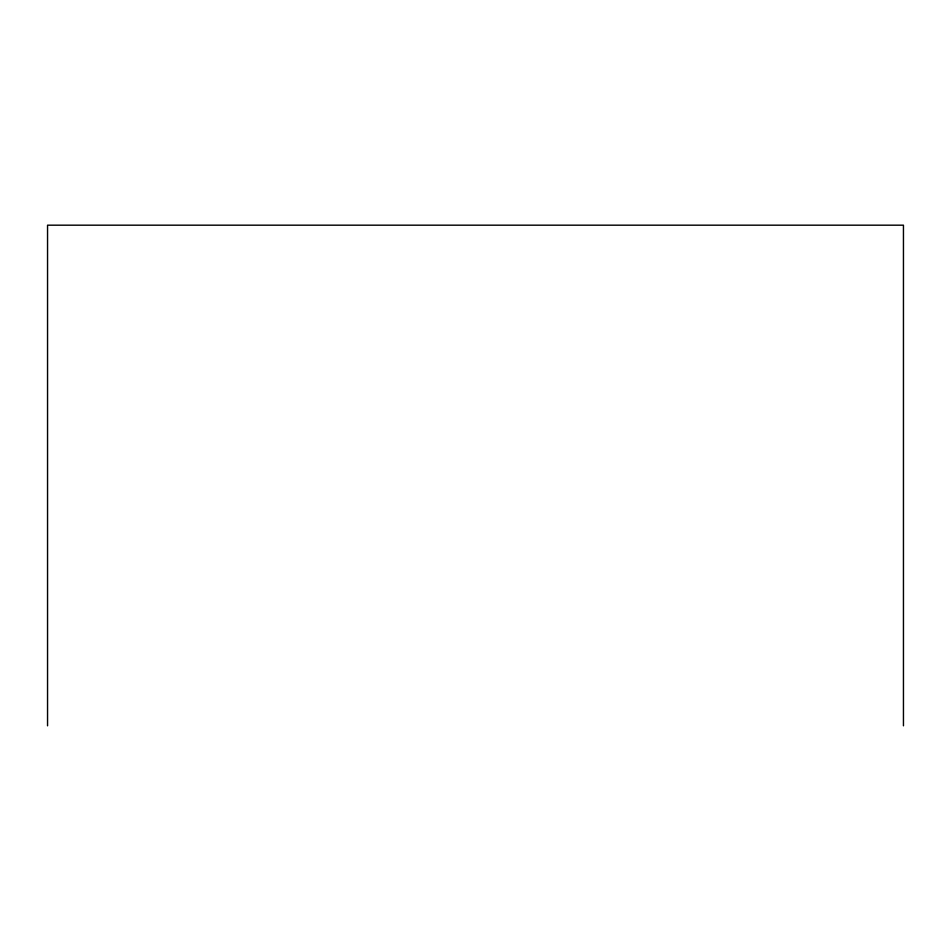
<?xml version="1.0" encoding="UTF-8"?>
<svg xmlns="http://www.w3.org/2000/svg" width="951" height="951" viewBox="0 0 951 951"><rect width="100%" height="100%" fill="white"/><g stroke="black" fill="none" stroke-linecap="round" stroke-linejoin="round"><path stroke-width="1.43" d="M903.45 725.815L903.45 225.185L47.55 225.185L47.55 725.815"/></g></svg>
